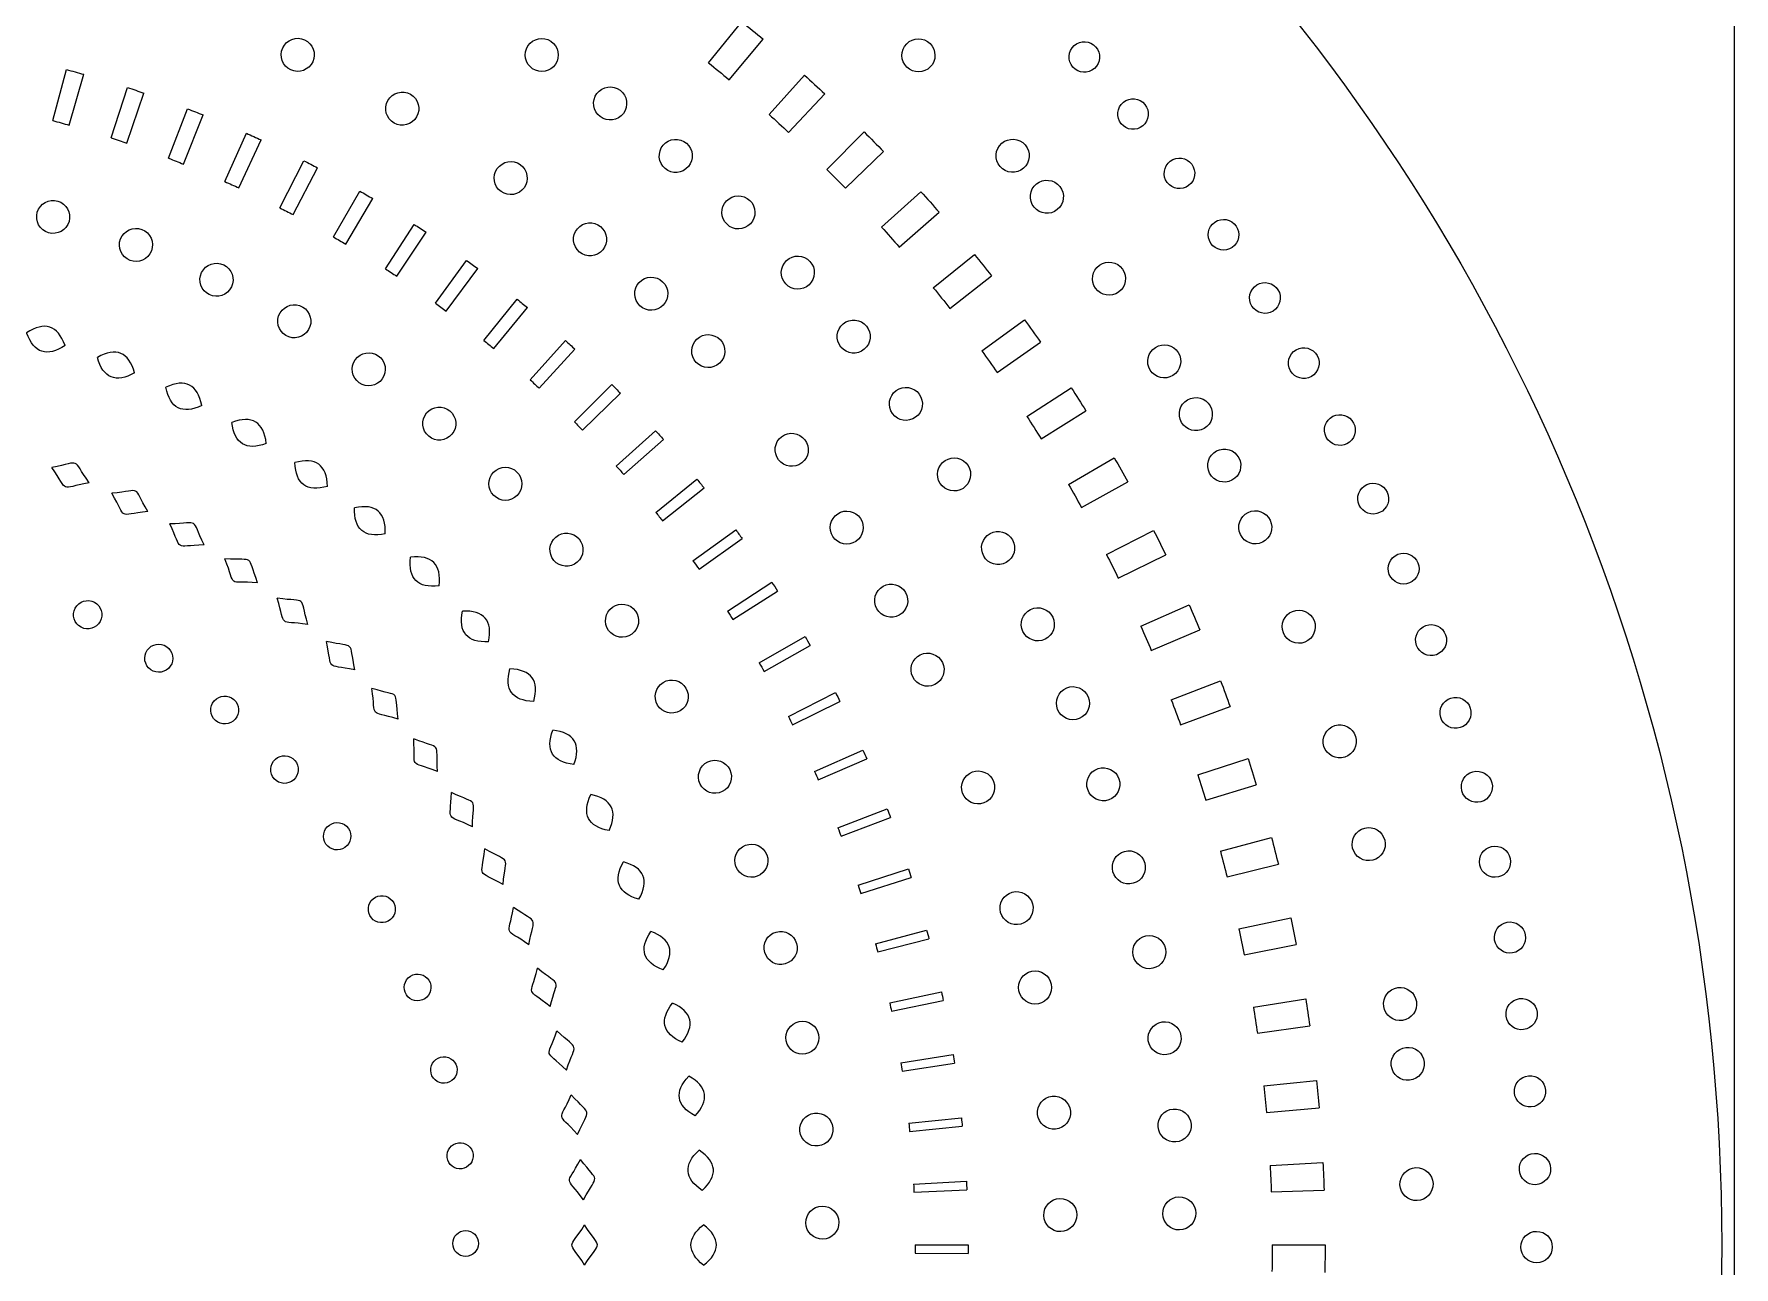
# Model space of a CAD drawing. Header units: millimetres. Extents: x 0 to 600, y 0 to 600.
# Drawn here: x 342.6 to 599.7, y 296.5 to 483 of the extents above; entities that cross this region are included whole.
import ezdxf

# ---------------------------------------------------------------- set-up
doc = ezdxf.new("R2010")
doc.units = ezdxf.units.MM
doc.layers.get('0').update_dxf_attribs({"linetype": 'CONTINUOUS'})

msp = doc.modelspace()

# ---------------------------------------------------------------- linework, layer by layer
at = {"color": 254}
msp.add_line((599.719, 599.719), (599.719, 0), dxfattribs=at)
at = {"color": 5}
for p, q in [((444.606, 478.603), (449.64, 484.823)), ((417.287, 481.171), (417.287, 481.171)), ((447.703, 476.052), (452.843, 482.18)), ((474.574, 481.482), (474.574, 481.482)), ((499.904, 481.21), (499.904, 481.21)), ((380.189, 480.854), (380.189, 480.854)), ((345.412, 469.865), (347.482, 477.591)), ((347.913, 469.173), (350.1, 476.871)), ((453.76, 470.785), (459.116, 476.73)), ((354.249, 467.247), (356.722, 474.857)), ((356.623, 466.457), (359.202, 474.031)), ((427.718, 473.971), (427.718, 473.971)), ((456.72, 468.073), (462.178, 473.922)), ((362.934, 464.171), (365.802, 471.639)), ((365.178, 463.292), (368.148, 470.722)), ((396.106, 472.913), (396.106, 472.913)), ((507.354, 472.638), (507.354, 472.638)), ((462.495, 462.495), (468.154, 468.154)), ((371.447, 460.647), (374.699, 467.953)), ((373.563, 459.687), (376.911, 466.951)), ((437.741, 466.146), (437.741, 466.146)), ((488.964, 466.443), (488.964, 466.443)), ((379.762, 456.678), (383.395, 463.808)), ((465.31, 459.634), (471.064, 465.19)), ((514.452, 463.737), (514.452, 463.737)), ((381.748, 455.651), (385.47, 462.732)), ((412.637, 462.622), (412.637, 462.622)), ((387.862, 452.282), (391.862, 459.211)), ((389.717, 451.196), (393.802, 458.075)), ((470.785, 453.76), (476.73, 459.116)), ((494.213, 460.29), (494.213, 460.29)), ((343.065, 456.015), (343.065, 456.015)), ((447.315, 457.719), (447.315, 457.719)), ((473.445, 450.755), (479.481, 456.004)), ((395.718, 447.467), (400.075, 454.177)), ((397.446, 446.331), (401.881, 452.988)), ((424.759, 453.521), (424.759, 453.521)), ((521.187, 454.522), (521.187, 454.522)), ((355.653, 451.972), (355.653, 451.972)), ((403.31, 442.249), (408.012, 448.719)), ((404.915, 441.071), (409.688, 447.488)), ((456.406, 448.712), (456.406, 448.712)), ((478.603, 444.606), (484.823, 449.64)), ((503.735, 448.003), (503.735, 448.003)), ((367.923, 446.892), (367.923, 446.892)), ((434.118, 445.414), (434.118, 445.414)), ((481.104, 441.463), (487.408, 446.387)), ((527.537, 445.012), (527.537, 445.012)), ((410.623, 436.64), (415.657, 442.856)), ((379.79, 440.792), (379.79, 440.792)), ((412.101, 435.427), (417.202, 441.59)), ((485.934, 435.053), (492.407, 439.755)), ((464.972, 439.148), (464.972, 439.148)), ((417.629, 430.653), (422.981, 436.601)), ((418.987, 429.419), (424.402, 435.307)), ((442.853, 436.841), (442.853, 436.841)), ((488.266, 431.782), (494.82, 436.372)), ((512.205, 435.582), (512.205, 435.582)), ((533.495, 435.215), (533.495, 435.215)), ((391.16, 433.705), (391.16, 433.705)), ((424.311, 424.311), (429.969, 429.969)), ((492.756, 425.129), (499.466, 429.486)), ((425.556, 423.055), (431.271, 428.653)), ((472.98, 429.059), (472.98, 429.059)), ((517.066, 427.658), (517.066, 427.658)), ((401.959, 425.665), (401.959, 425.665)), ((494.912, 421.742), (501.696, 425.983)), ((539.041, 425.154), (539.041, 425.154)), ((430.653, 417.629), (436.601, 422.981)), ((455.658, 422.077), (455.658, 422.077)), ((431.786, 416.359), (437.783, 421.654)), ((521.437, 419.922), (521.437, 419.922)), ((412.094, 416.712), (412.094, 416.712)), ((480.399, 418.472), (480.399, 418.472)), ((499.047, 414.86), (505.975, 418.86)), ((436.64, 410.623), (442.856, 415.657)), ((437.663, 409.342), (443.929, 414.32)), ((501.022, 411.367), (508.021, 415.244)), ((544.167, 414.838), (544.167, 414.838)), ((464.136, 410.425), (464.136, 410.425)), ((526.228, 410.623), (526.228, 410.623)), ((421.488, 406.897), (421.488, 406.897)), ((442.249, 403.31), (448.719, 408.012)), ((443.17, 402.029), (449.686, 406.672)), ((487.19, 407.427), (487.19, 407.427)), ((504.793, 404.28), (511.919, 407.91)), ((506.585, 400.685), (513.775, 404.195)), ((548.859, 404.29), (548.859, 404.29)), ((447.467, 395.718), (454.177, 400.075)), ((448.292, 394.434), (455.041, 398.734)), ((471.004, 399.461), (471.004, 399.461)), ((348.802, 396.159), (348.802, 396.159)), ((430.068, 396.282), (430.068, 396.282)), ((509.976, 393.411), (517.285, 396.663)), ((493.324, 395.954), (493.324, 395.954)), ((532.955, 395.661), (532.955, 395.661)), ((553.106, 393.524), (553.106, 393.524)), ((452.282, 387.862), (459.211, 391.862)), ((511.577, 389.728), (518.94, 392.853)), ((359.699, 389.795), (359.699, 389.795)), ((453.013, 386.581), (459.976, 390.521)), ((476.631, 389.096), (476.631, 389.096)), ((437.755, 384.926), (437.755, 384.926)), ((456.678, 379.762), (463.808, 383.395)), ((498.775, 384.094), (498.775, 384.094)), ((514.586, 382.284), (522.055, 385.152)), ((369.842, 382.147), (369.842, 382.147)), ((457.323, 378.488), (464.478, 382.062)), ((515.99, 378.527), (523.508, 381.261)), ((556.895, 382.559), (556.895, 382.559)), ((539.327, 378.393), (539.327, 378.393)), ((379.074, 373.302), (379.074, 373.302)), ((444.482, 372.904), (444.482, 372.904)), ((460.647, 371.447), (467.953, 374.699)), ((461.204, 370.177), (468.538, 373.373)), ((518.605, 370.935), (526.214, 373.408)), ((484.509, 371.39), (484.509, 371.39)), ((503.516, 371.884), (503.516, 371.884)), ((560.218, 371.415), (560.218, 371.415)), ((519.811, 367.108), (527.463, 369.447)), ((464.171, 362.934), (471.639, 365.802)), ((387.244, 363.361), (387.244, 363.361)), ((464.651, 361.671), (472.14, 364.479)), ((543.863, 362.895), (543.863, 362.895)), ((450.187, 360.292), (450.187, 360.292)), ((522.023, 359.389), (529.752, 361.46)), ((563.062, 360.112), (563.062, 360.112)), ((507.517, 359.368), (507.517, 359.368)), ((467.247, 354.249), (474.857, 356.722)), ((467.649, 352.993), (475.276, 355.406)), ((523.028, 355.505), (530.793, 357.438)), ((394.219, 352.443), (394.219, 352.443)), ((490.555, 353.208), (490.555, 353.208)), ((454.815, 347.179), (454.815, 347.179)), ((469.865, 345.412), (477.591, 347.482)), ((524.835, 347.681), (532.659, 349.345)), ((565.422, 348.671), (565.422, 348.671)), ((470.193, 344.162), (477.936, 346.177)), ((510.762, 346.59), (510.762, 346.59)), ((525.635, 343.746), (533.488, 345.274)), ((399.867, 340.688), (399.867, 340.688)), ((493.504, 341.242), (493.504, 341.242)), ((472.017, 336.455), (479.841, 338.117)), ((527.029, 335.84), (534.931, 337.093)), ((548.852, 338.773), (548.852, 338.773)), ((567.291, 337.111), (567.291, 337.111)), ((472.274, 335.213), (480.113, 336.819)), ((458.318, 333.651), (458.318, 333.651)), ((513.225, 333.59), (513.225, 333.59)), ((527.622, 331.871), (535.545, 332.984)), ((550.097, 329.738), (550.097, 329.738)), ((404.082, 328.253), (404.082, 328.253)), ((473.696, 327.392), (481.595, 328.644)), ((473.886, 326.157), (481.796, 327.353)), ((528.602, 323.902), (536.557, 324.739)), ((568.657, 325.451), (568.657, 325.451)), ((496.595, 322.351), (496.595, 322.351)), ((460.647, 319.807), (460.647, 319.807)), ((474.895, 318.258), (482.854, 319.095)), ((514.893, 320.421), (514.893, 320.421)), ((528.987, 319.906), (536.956, 320.605)), ((475.022, 317.027), (482.985, 317.807)), ((406.77, 315.309), (406.77, 315.309)), ((529.548, 311.898), (537.535, 312.317)), ((551.603, 311.563), (551.603, 311.563)), ((569.517, 313.715), (569.517, 313.715)), ((475.619, 309.072), (483.609, 309.492)), ((475.679, 307.841), (483.672, 308.204)), ((497.752, 306.885), (497.752, 306.885)), ((515.754, 307.132), (515.754, 307.132)), ((529.721, 307.887), (537.714, 308.165)), ((461.772, 305.745), (461.772, 305.745)), ((407.857, 302.041), (407.857, 302.041)), ((569.863, 301.926), (569.863, 301.926)), ((475.858, 298.633), (483.856, 298.577)), ((475.862, 299.861), (483.859, 299.861)), ((529.862, 299.861), (537.863, 299.861)), ((597.863, 299.863), (597.863, 299.863))]:
    msp.add_line(p, q, dxfattribs=at)
for points in [[(299.863, 597.863), (464.443, 597.863), (597.863, 464.443), (597.863, 299.863)], [(449.64, 484.823), (450.716, 483.951), (451.785, 483.069), (452.843, 482.18)], [(380.189, 480.854), (380.764, 482.106), (382.249, 482.656), (383.501, 482.081)], [(383.501, 482.081), (384.757, 481.506), (385.307, 480.021), (384.732, 478.765)], [(417.989, 477.707), (416.835, 478.469), (416.525, 480.021), (417.287, 481.171)], [(417.287, 481.171), (418.052, 482.321), (419.604, 482.635), (420.755, 481.87)], [(420.755, 481.87), (421.905, 481.108), (422.215, 479.556), (421.453, 478.405)], [(474.606, 477.947), (473.622, 478.913), (473.604, 480.497), (474.574, 481.482)], [(474.574, 481.482), (475.541, 482.466), (477.121, 482.484), (478.109, 481.517)], [(478.109, 481.517), (479.093, 480.547), (479.107, 478.966), (478.141, 477.979)], [(499.717, 477.957), (498.87, 478.91), (498.955, 480.363), (499.904, 481.21)], [(499.904, 481.21), (500.856, 482.057), (502.31, 481.972), (503.156, 481.023)], [(503.156, 481.023), (504.003, 480.074), (503.918, 478.617), (502.969, 477.77)], [(381.416, 477.538), (380.164, 478.113), (379.614, 479.598), (380.189, 480.854)], [(384.732, 478.765), (384.157, 477.513), (382.672, 476.963), (381.416, 477.538)], [(421.453, 478.405), (420.688, 477.255), (419.139, 476.941), (417.989, 477.707)], [(444.606, 478.603), (445.643, 477.763), (446.677, 476.913), (447.703, 476.052)], [(347.482, 477.591), (348.357, 477.358), (349.229, 477.118), (350.1, 476.871)], [(459.116, 476.73), (460.142, 475.802), (461.165, 474.867), (462.178, 473.922)], [(478.141, 477.979), (477.174, 476.994), (475.59, 476.98), (474.606, 477.947)], [(502.969, 477.77), (502.02, 476.924), (500.563, 477.008), (499.717, 477.957)], [(356.722, 474.857), (357.551, 474.585), (358.376, 474.31), (359.202, 474.031)], [(396.106, 472.913), (396.794, 474.112), (398.321, 474.525), (399.517, 473.841)], [(399.517, 473.841), (400.717, 473.153), (401.133, 471.625), (400.445, 470.429)], [(428.212, 470.472), (427.112, 471.301), (426.889, 472.87), (427.718, 473.971)], [(427.718, 473.971), (428.547, 475.075), (430.117, 475.298), (431.218, 474.468)], [(431.218, 474.468), (432.322, 473.636), (432.544, 472.07), (431.715, 470.965)], [(507.354, 472.638), (508.342, 473.445), (509.796, 473.301), (510.604, 472.313)], [(365.802, 471.639), (366.586, 471.339), (367.369, 471.032), (368.148, 470.722)], [(397.034, 469.501), (395.834, 470.186), (395.422, 471.713), (396.106, 472.913)], [(431.715, 470.965), (430.883, 469.865), (429.316, 469.642), (428.212, 470.472)], [(453.76, 470.785), (454.755, 469.889), (455.743, 468.986), (456.72, 468.073)], [(507.03, 469.388), (506.222, 470.376), (506.37, 471.83), (507.354, 472.638)], [(510.604, 472.313), (511.408, 471.325), (511.263, 469.872), (510.279, 469.064)], [(345.412, 469.865), (346.247, 469.639), (347.084, 469.41), (347.913, 469.173)], [(400.445, 470.429), (399.761, 469.23), (398.233, 468.813), (397.034, 469.501)], [(468.154, 468.154), (469.131, 467.173), (470.101, 466.185), (471.064, 465.19)], [(510.279, 469.064), (509.291, 468.26), (507.838, 468.404), (507.03, 469.388)], [(354.249, 467.247), (355.043, 466.99), (355.833, 466.725), (356.623, 466.457)], [(374.699, 467.953), (375.44, 467.625), (376.178, 467.289), (376.911, 466.951)], [(438.03, 462.626), (436.975, 463.518), (436.848, 465.095), (437.741, 466.146)], [(437.741, 466.146), (438.633, 467.201), (440.214, 467.328), (441.265, 466.436)], [(441.265, 466.436), (442.316, 465.543), (442.447, 463.966), (441.554, 462.911)], [(488.707, 462.919), (487.803, 463.963), (487.92, 465.543), (488.964, 466.443)], [(488.964, 466.443), (490.008, 467.346), (491.589, 467.229), (492.492, 466.185)], [(492.492, 466.185), (493.395, 465.141), (493.279, 463.564), (492.231, 462.661)], [(362.934, 464.171), (363.686, 463.882), (364.434, 463.589), (365.178, 463.292)], [(383.395, 463.808), (384.09, 463.451), (384.782, 463.095), (385.47, 462.732)], [(412.637, 462.622), (413.438, 463.748), (415.001, 464.012), (416.126, 463.211)], [(416.126, 463.211), (417.248, 462.411), (417.513, 460.848), (416.712, 459.722)], [(441.554, 462.911), (440.658, 461.86), (439.081, 461.73), (438.03, 462.626)], [(492.231, 462.661), (491.187, 461.758), (489.61, 461.874), (488.707, 462.919)], [(513.99, 460.502), (513.225, 461.522), (513.433, 462.971), (514.452, 463.737)], [(514.452, 463.737), (515.475, 464.502), (516.925, 464.298), (517.691, 463.275)], [(517.691, 463.275), (518.456, 462.255), (518.248, 460.805), (517.229, 460.04)], [(371.447, 460.647), (372.152, 460.329), (372.858, 460.012), (373.563, 459.687)], [(413.226, 459.137), (412.101, 459.938), (411.836, 461.497), (412.637, 462.622)], [(462.495, 462.495), (463.441, 461.55), (464.379, 460.594), (465.31, 459.634)], [(494.213, 460.29), (495.286, 461.158), (496.859, 460.992), (497.727, 459.92)], [(517.229, 460.04), (516.206, 459.271), (514.759, 459.479), (513.99, 460.502)], [(343.065, 456.015), (343.457, 457.338), (344.845, 458.096), (346.17, 457.708)], [(391.862, 459.211), (392.511, 458.837), (393.157, 458.456), (393.802, 458.075)], [(416.712, 459.722), (415.911, 458.601), (414.352, 458.336), (413.226, 459.137)], [(447.315, 457.719), (448.271, 458.717), (449.852, 458.752), (450.85, 457.8)], [(450.85, 457.8), (451.848, 456.844), (451.884, 455.263), (450.931, 454.265)], [(476.73, 459.116), (477.658, 458.085), (478.575, 457.048), (479.481, 456.004)], [(493.839, 456.777), (492.972, 457.849), (493.137, 459.423), (494.213, 460.29)], [(497.727, 459.92), (498.595, 458.847), (498.429, 457.274), (497.357, 456.403)], [(344.763, 452.91), (343.436, 453.298), (342.678, 454.688), (343.065, 456.015)], [(346.17, 457.708), (347.493, 457.32), (348.255, 455.93), (347.864, 454.607)], [(379.762, 456.678), (380.429, 456.339), (381.088, 455.997), (381.748, 455.651)], [(447.396, 454.184), (446.398, 455.14), (446.363, 456.72), (447.315, 457.719)], [(497.357, 456.403), (496.284, 455.535), (494.711, 455.701), (493.839, 456.777)], [(521.187, 454.522), (522.242, 455.249), (523.681, 454.981), (524.408, 453.926)], [(347.864, 454.607), (347.475, 453.281), (346.086, 452.522), (344.763, 452.91)], [(355.653, 451.972), (356.15, 453.259), (357.597, 453.902), (358.884, 453.408)], [(358.884, 453.408), (360.172, 452.914), (360.818, 451.467), (360.32, 450.176)], [(400.075, 454.177), (400.678, 453.785), (401.281, 453.386), (401.881, 452.988)], [(425.076, 450), (424.018, 450.882), (423.873, 452.459), (424.759, 453.521)], [(424.759, 453.521), (425.644, 454.579), (427.221, 454.723), (428.279, 453.838)], [(428.279, 453.838), (429.341, 452.953), (429.482, 451.376), (428.6, 450.317)], [(450.931, 454.265), (449.975, 453.267), (448.395, 453.231), (447.396, 454.184)], [(470.785, 453.76), (471.682, 452.766), (472.567, 451.764), (473.445, 450.755)], [(520.587, 451.305), (519.864, 452.36), (520.132, 453.799), (521.187, 454.522)], [(524.408, 453.926), (525.131, 452.871), (524.863, 451.429), (523.808, 450.705)], [(357.092, 448.74), (355.801, 449.234), (355.159, 450.681), (355.653, 451.972)], [(360.32, 450.176), (359.826, 448.889), (358.38, 448.246), (357.092, 448.74)], [(387.862, 452.282), (388.482, 451.922), (389.1, 451.563), (389.717, 451.196)], [(428.6, 450.317), (427.715, 449.255), (426.138, 449.114), (425.076, 450)], [(523.808, 450.705), (522.753, 449.982), (521.31, 450.25), (520.587, 451.305)], [(367.923, 446.892), (368.522, 448.134), (370.018, 448.656), (371.26, 448.06)], [(371.26, 448.06), (372.505, 447.46), (373.027, 445.964), (372.427, 444.722)], [(395.718, 447.467), (396.296, 447.093), (396.871, 446.712), (397.446, 446.331)], [(408.012, 448.719), (408.573, 448.314), (409.134, 447.901), (409.688, 447.488)], [(456.276, 445.177), (455.337, 446.19), (455.394, 447.77), (456.406, 448.712)], [(456.406, 448.712), (457.419, 449.651), (458.999, 449.591), (459.938, 448.582)], [(459.938, 448.582), (460.879, 447.569), (460.82, 445.989), (459.807, 445.047)], [(484.823, 449.64), (485.694, 448.564), (486.555, 447.481), (487.408, 446.387)], [(503.146, 444.518), (502.345, 445.643), (502.61, 447.202), (503.735, 448.003)], [(503.735, 448.003), (504.86, 448.804), (506.42, 448.539), (507.22, 447.414)], [(369.09, 443.555), (367.848, 444.154), (367.323, 445.647), (367.923, 446.892)], [(434.217, 441.879), (433.215, 442.828), (433.169, 444.408), (434.118, 445.414)], [(434.118, 445.414), (435.067, 446.416), (436.651, 446.458), (437.653, 445.509)], [(437.653, 445.509), (438.654, 444.56), (438.7, 442.98), (437.751, 441.978)], [(459.807, 445.047), (458.798, 444.108), (457.214, 444.165), (456.276, 445.177)], [(507.22, 447.414), (508.021, 446.292), (507.757, 444.729), (506.635, 443.929)], [(526.8, 441.815), (526.122, 442.902), (526.45, 444.334), (527.537, 445.012)], [(527.537, 445.012), (528.623, 445.692), (530.056, 445.361), (530.737, 444.274)], [(372.427, 444.722), (371.828, 443.477), (370.336, 442.955), (369.09, 443.555)], [(379.79, 440.792), (380.488, 441.985), (382.02, 442.38), (383.212, 441.681)], [(415.657, 442.856), (416.175, 442.436), (416.691, 442.013), (417.202, 441.59)], [(478.603, 444.606), (479.446, 443.565), (480.279, 442.517), (481.104, 441.463)], [(506.635, 443.929), (505.509, 443.128), (503.947, 443.392), (503.146, 444.518)], [(530.737, 444.274), (531.414, 443.188), (531.086, 441.755), (529.999, 441.078)], [(380.675, 437.37), (379.487, 438.072), (379.088, 439.603), (379.79, 440.792)], [(383.212, 441.681), (384.401, 440.983), (384.799, 439.452), (384.097, 438.259)], [(403.31, 442.249), (403.846, 441.858), (404.382, 441.466), (404.915, 441.071)], [(437.751, 441.978), (436.802, 440.972), (435.218, 440.93), (434.217, 441.879)], [(464.972, 439.148), (466.037, 440.023), (467.614, 439.872), (468.492, 438.806)], [(492.407, 439.755), (493.222, 438.633), (494.026, 437.508), (494.82, 436.372)], [(529.999, 441.078), (528.913, 440.397), (527.48, 440.729), (526.8, 441.815)], [(347.26, 435.871), (346.149, 438.926), (344.153, 439.575), (341.457, 437.755)], [(347.26, 435.871), (344.565, 434.051), (342.568, 434.7), (341.457, 437.755)], [(384.097, 438.259), (383.399, 437.07), (381.868, 436.672), (380.675, 437.37)], [(442.853, 436.841), (443.861, 437.783), (445.442, 437.73), (446.387, 436.721)], [(464.633, 435.628), (463.755, 436.693), (463.906, 438.27), (464.972, 439.148)], [(468.492, 438.806), (469.371, 437.741), (469.219, 436.167), (468.154, 435.289)], [(357.784, 431.733), (356.919, 434.866), (354.979, 435.67), (352.149, 434.068)], [(391.16, 433.705), (391.957, 434.834), (393.517, 435.106), (394.645, 434.308)], [(410.623, 436.64), (411.117, 436.238), (411.611, 435.832), (412.101, 435.427)], [(422.981, 436.601), (423.457, 436.171), (423.93, 435.741), (424.402, 435.307)], [(442.733, 433.31), (441.791, 434.319), (441.844, 435.899), (442.853, 436.841)], [(446.387, 436.721), (447.329, 435.712), (447.273, 434.132), (446.264, 433.19)], [(468.154, 435.289), (467.085, 434.411), (465.511, 434.562), (464.633, 435.628)], [(485.934, 435.053), (486.72, 433.97), (487.5, 432.88), (488.266, 431.782)], [(511.411, 432.135), (510.681, 433.306), (511.037, 434.848), (512.205, 435.582)], [(512.205, 435.582), (513.376, 436.312), (514.918, 435.956), (515.652, 434.784)], [(515.652, 434.784), (516.382, 433.617), (516.029, 432.072), (514.858, 431.341)], [(532.62, 432.047), (531.985, 433.165), (532.377, 434.583), (533.495, 435.215)], [(533.495, 435.215), (534.61, 435.85), (536.028, 435.458), (536.663, 434.344)], [(357.784, 431.733), (354.958, 430.131), (353.018, 430.936), (352.149, 434.068)], [(391.763, 430.223), (390.634, 431.017), (390.366, 432.576), (391.16, 433.705)], [(394.645, 434.308), (395.774, 433.514), (396.042, 431.955), (395.249, 430.826)], [(446.264, 433.19), (445.255, 432.245), (443.675, 432.301), (442.733, 433.31)], [(514.858, 431.341), (513.687, 430.608), (512.145, 430.964), (511.411, 432.135)], [(535.788, 431.172), (534.674, 430.541), (533.255, 430.932), (532.62, 432.047)], [(536.663, 434.344), (537.298, 433.225), (536.907, 431.807), (535.788, 431.172)], [(367.954, 426.78), (367.333, 429.973), (365.464, 430.925), (362.518, 429.549)], [(367.954, 426.78), (365.009, 425.408), (363.135, 426.36), (362.518, 429.549)], [(395.249, 430.826), (394.451, 429.697), (392.892, 429.426), (391.763, 430.223)], [(417.629, 430.653), (418.084, 430.244), (418.536, 429.832), (418.987, 429.419)], [(429.969, 429.969), (430.403, 429.532), (430.837, 429.094), (431.271, 428.653)], [(472.98, 429.059), (474.098, 429.87), (475.661, 429.623), (476.476, 428.509)], [(499.466, 429.486), (500.218, 428.325), (500.962, 427.157), (501.696, 425.983)], [(472.433, 425.563), (471.618, 426.681), (471.865, 428.244), (472.98, 429.059)], [(476.476, 428.509), (477.287, 427.394), (477.04, 425.827), (475.925, 425.016)], [(516.146, 424.243), (515.458, 425.443), (515.87, 426.97), (517.066, 427.658)], [(517.066, 427.658), (518.262, 428.346), (519.793, 427.934), (520.481, 426.738)], [(377.702, 421.047), (377.335, 424.279), (375.546, 425.376), (372.502, 424.236)], [(402.269, 422.144), (401.211, 423.03), (401.073, 424.607), (401.959, 425.665)], [(401.959, 425.665), (402.844, 426.724), (404.421, 426.861), (405.479, 425.976)], [(405.479, 425.976), (406.538, 425.09), (406.679, 423.513), (405.79, 422.455)], [(424.311, 424.311), (424.73, 423.894), (425.143, 423.474), (425.556, 423.055)], [(475.925, 425.016), (474.811, 424.201), (473.244, 424.448), (472.433, 425.563)], [(492.756, 425.129), (493.483, 424.007), (494.203, 422.878), (494.912, 421.742)], [(520.481, 426.738), (521.169, 425.542), (520.756, 424.011), (519.561, 423.323)], [(538.032, 422.017), (537.446, 423.164), (537.898, 424.565), (539.041, 425.154)], [(539.041, 425.154), (540.187, 425.739), (541.591, 425.288), (542.177, 424.145)], [(377.702, 421.047), (374.657, 419.908), (372.868, 421.005), (372.502, 424.236)], [(405.79, 422.455), (404.904, 421.397), (403.327, 421.255), (402.269, 422.144)], [(436.601, 422.981), (436.996, 422.54), (437.392, 422.099), (437.783, 421.654)], [(455.193, 418.574), (454.353, 419.671), (454.565, 421.238), (455.658, 422.077)], [(455.658, 422.077), (456.755, 422.917), (458.325, 422.705), (459.165, 421.608)], [(519.561, 423.323), (518.361, 422.635), (516.834, 423.048), (516.146, 424.243)], [(541.168, 421.009), (540.022, 420.423), (538.618, 420.874), (538.032, 422.017)], [(542.177, 424.145), (542.763, 422.998), (542.311, 421.594), (541.168, 421.009)], [(459.165, 421.608), (460.005, 420.511), (459.793, 418.945), (458.696, 418.105)], [(480.399, 418.472), (481.559, 419.216), (483.108, 418.878), (483.852, 417.717)], [(520.397, 416.542), (519.751, 417.763), (520.217, 419.276), (521.437, 419.922)], [(521.437, 419.922), (522.658, 420.568), (524.171, 420.102), (524.817, 418.881)], [(350.898, 415.103), (348.181, 419.001), (349.938, 418.275), (345.26, 417.438)], [(350.898, 415.103), (346.22, 414.267), (347.977, 413.54), (345.26, 417.438)], [(386.969, 414.567), (386.856, 417.816), (385.159, 419.051), (382.034, 418.151)], [(386.969, 414.567), (383.847, 413.671), (382.147, 414.905), (382.034, 418.151)], [(412.111, 413.177), (411.131, 414.147), (411.124, 415.731), (412.094, 416.712)], [(412.094, 416.712), (413.064, 417.692), (414.648, 417.699), (415.629, 416.729)], [(415.629, 416.729), (416.609, 415.756), (416.616, 414.175), (415.646, 413.195)], [(430.653, 417.629), (431.034, 417.206), (431.412, 416.782), (431.786, 416.359)], [(458.696, 418.105), (457.599, 417.266), (456.029, 417.477), (455.193, 418.574)], [(479.64, 415.018), (478.896, 416.183), (479.234, 417.728), (480.399, 418.472)], [(483.852, 417.717), (484.597, 416.553), (484.258, 415.008), (483.094, 414.263)], [(505.975, 418.86), (506.666, 417.661), (507.351, 416.458), (508.021, 415.244)], [(524.817, 418.881), (525.463, 417.661), (524.997, 416.147), (523.776, 415.502)], [(359.78, 410.743), (357.382, 414.842), (359.075, 413.978), (354.348, 413.512)], [(442.856, 415.657), (443.216, 415.212), (443.572, 414.768), (443.929, 414.32)], [(483.094, 414.263), (481.933, 413.519), (480.385, 413.858), (479.64, 415.018)], [(499.047, 414.86), (499.717, 413.702), (500.376, 412.538), (501.022, 411.367)], [(523.776, 415.502), (522.556, 414.856), (521.042, 415.322), (520.397, 416.542)], [(543.024, 411.745), (542.484, 412.916), (542.996, 414.299), (544.167, 414.838)], [(544.167, 414.838), (545.338, 415.378), (546.724, 414.863), (547.264, 413.695)], [(359.78, 410.743), (355.053, 410.277), (356.747, 409.413), (354.348, 413.512)], [(395.7, 407.377), (395.845, 410.626), (394.247, 411.988), (391.061, 411.339)], [(415.646, 413.195), (414.673, 412.214), (413.092, 412.203), (412.111, 413.177)], [(546.118, 410.598), (544.946, 410.062), (543.564, 410.573), (543.024, 411.745)], [(547.264, 413.695), (547.8, 412.524), (547.289, 411.138), (546.118, 410.598)], [(368.296, 405.702), (366.226, 409.974), (367.845, 408.982), (363.097, 408.887)], [(368.296, 405.702), (363.548, 405.606), (365.167, 404.611), (363.097, 408.887)], [(395.7, 407.377), (392.515, 406.728), (390.92, 408.093), (391.061, 411.339)], [(436.64, 410.623), (436.982, 410.196), (437.325, 409.769), (437.663, 409.342)], [(463.412, 406.964), (462.657, 408.118), (462.982, 409.667), (464.136, 410.425)], [(464.136, 410.425), (465.289, 411.18), (466.841, 410.859), (467.596, 409.702)], [(467.596, 409.702), (468.351, 408.548), (468.03, 406.996), (466.873, 406.241)], [(525.046, 407.293), (524.454, 408.538), (524.983, 410.03), (526.228, 410.623)], [(526.228, 410.623), (527.473, 411.219), (528.966, 410.69), (529.562, 409.444)], [(529.562, 409.444), (530.154, 408.199), (529.625, 406.707), (528.38, 406.111)], [(421.21, 403.373), (420.314, 404.424), (420.437, 406.001), (421.488, 406.897)], [(421.488, 406.897), (422.54, 407.793), (424.116, 407.67), (425.013, 406.619)], [(425.013, 406.619), (425.909, 405.567), (425.785, 403.991), (424.734, 403.094)], [(448.719, 408.012), (449.044, 407.568), (449.365, 407.12), (449.686, 406.672)], [(466.873, 406.241), (465.72, 405.486), (464.171, 405.807), (463.412, 406.964)], [(486.227, 404.026), (485.553, 405.229), (485.983, 406.753), (487.19, 407.427)], [(487.19, 407.427), (488.396, 408.1), (489.917, 407.67), (490.59, 406.464)], [(490.59, 406.464), (491.264, 405.261), (490.834, 403.737), (489.627, 403.063)], [(511.919, 407.91), (512.551, 406.679), (513.168, 405.437), (513.775, 404.195)], [(528.38, 406.111), (527.135, 405.518), (525.642, 406.044), (525.046, 407.293)], [(376.389, 400.004), (374.661, 404.428), (376.195, 403.313), (371.454, 403.588)], [(403.842, 399.528), (400.614, 399.129), (399.129, 400.614), (399.528, 403.842)], [(403.842, 399.528), (404.237, 402.752), (402.752, 404.237), (399.528, 403.842)], [(489.627, 403.063), (488.424, 402.389), (486.9, 402.819), (486.227, 404.026)], [(504.793, 404.28), (505.4, 403.087), (505.996, 401.888), (506.585, 400.685)], [(547.582, 401.242), (547.091, 402.435), (547.666, 403.8), (548.859, 404.29)], [(548.859, 404.29), (550.055, 404.777), (551.42, 404.206), (551.907, 403.01)], [(376.389, 400.004), (371.648, 400.283), (373.186, 399.165), (371.454, 403.588)], [(424.734, 403.094), (423.683, 402.198), (422.106, 402.322), (421.21, 403.373)], [(442.249, 403.31), (442.556, 402.886), (442.867, 402.456), (443.17, 402.029)], [(550.63, 399.962), (549.434, 399.475), (548.072, 400.046), (547.582, 401.242)], [(551.907, 403.01), (552.397, 401.817), (551.826, 400.452), (550.63, 399.962)], [(454.177, 400.075), (454.466, 399.63), (454.755, 399.182), (455.041, 398.734)], [(470.059, 396.053), (469.378, 397.256), (469.801, 398.784), (471.004, 399.461)], [(471.004, 399.461), (472.207, 400.142), (473.731, 399.718), (474.412, 398.515)], [(349.684, 393.263), (348.64, 393.82), (348.244, 395.118), (348.802, 396.159)], [(348.802, 396.159), (349.359, 397.203), (350.654, 397.598), (351.699, 397.041)], [(351.699, 397.041), (352.739, 396.483), (353.134, 395.189), (352.581, 394.145)], [(384.009, 393.693), (379.307, 394.342), (380.75, 393.107), (379.374, 397.655)], [(384.009, 393.693), (382.633, 398.237), (384.076, 397.002), (379.374, 397.655)], [(429.493, 392.793), (428.689, 393.915), (428.946, 395.478), (430.068, 396.282)], [(430.068, 396.282), (431.19, 397.087), (432.749, 396.829), (433.553, 395.707)], [(473.463, 395.108), (472.264, 394.43), (470.736, 394.854), (470.059, 396.053)], [(474.412, 398.515), (475.089, 397.312), (474.666, 395.788), (473.463, 395.108)], [(493.324, 395.954), (494.57, 396.554), (496.062, 396.032), (496.662, 394.79)], [(517.285, 396.663), (517.85, 395.4), (518.4, 394.13), (518.94, 392.853)], [(532.955, 395.661), (534.236, 396.173), (535.693, 395.549), (536.205, 394.268)], [(352.581, 394.145), (352.022, 393.1), (350.725, 392.709), (349.684, 393.263)], [(411.339, 391.061), (408.093, 390.92), (406.728, 392.515), (407.377, 395.7)], [(411.339, 391.061), (411.988, 394.247), (410.626, 395.845), (407.377, 395.7)], [(433.553, 395.707), (434.361, 394.582), (434.104, 393.023), (432.978, 392.218)], [(447.467, 395.718), (447.746, 395.291), (448.021, 394.864), (448.292, 394.434)], [(492.16, 392.617), (491.561, 393.859), (492.083, 395.355), (493.324, 395.954)], [(496.662, 394.79), (497.261, 393.545), (496.739, 392.049), (495.498, 391.449)], [(531.562, 392.412), (531.047, 393.693), (531.671, 395.15), (532.955, 395.661)], [(536.205, 394.268), (536.716, 392.984), (536.092, 391.53), (534.811, 391.019)], [(551.695, 390.529), (551.258, 391.746), (551.889, 393.086), (553.106, 393.524)], [(553.106, 393.524), (554.323, 393.961), (555.664, 393.33), (556.101, 392.113)], [(359.699, 389.795), (360.366, 390.758), (361.689, 390.998), (362.652, 390.327)], [(391.114, 386.8), (386.472, 387.816), (387.816, 386.472), (386.8, 391.114)], [(391.114, 386.8), (390.098, 391.439), (391.439, 390.098), (386.8, 391.114)], [(432.978, 392.218), (431.856, 391.414), (430.297, 391.672), (429.493, 392.793)], [(459.211, 391.862), (459.468, 391.414), (459.722, 390.97), (459.976, 390.521)], [(495.498, 391.449), (494.252, 390.85), (492.76, 391.372), (492.16, 392.617)], [(509.976, 393.411), (510.522, 392.187), (511.055, 390.962), (511.577, 389.728)], [(534.811, 391.019), (533.527, 390.504), (532.074, 391.128), (531.562, 392.412)], [(556.101, 392.113), (556.539, 390.895), (555.907, 389.555), (554.694, 389.117)], [(360.232, 386.838), (359.269, 387.509), (359.029, 388.832), (359.699, 389.795)], [(362.652, 390.327), (363.619, 389.661), (363.855, 388.338), (363.188, 387.371)], [(475.484, 385.752), (474.878, 386.99), (475.389, 388.489), (476.631, 389.096)], [(476.631, 389.096), (477.873, 389.703), (479.369, 389.188), (479.975, 387.946)], [(554.694, 389.117), (553.477, 388.68), (552.132, 389.311), (551.695, 390.529)], [(363.188, 387.371), (362.518, 386.408), (361.195, 386.172), (360.232, 386.838)], [(418.151, 382.034), (414.905, 382.147), (413.671, 383.847), (414.567, 386.969)], [(418.151, 382.034), (419.051, 385.159), (417.816, 386.856), (414.567, 386.969)], [(452.282, 387.862), (452.529, 387.435), (452.773, 387.008), (453.013, 386.581)], [(478.829, 384.605), (477.587, 383.999), (476.091, 384.51), (475.484, 385.752)], [(479.975, 387.946), (480.582, 386.708), (480.067, 385.209), (478.829, 384.605)], [(397.655, 379.374), (393.107, 380.75), (394.342, 379.307), (393.693, 384.009)], [(397.655, 379.374), (397.002, 384.076), (398.237, 382.633), (393.693, 384.009)], [(436.887, 381.497), (436.178, 382.683), (436.566, 384.217), (437.755, 384.926)], [(437.755, 384.926), (438.94, 385.632), (440.475, 385.244), (441.18, 384.059)], [(441.18, 384.059), (441.886, 382.87), (441.498, 381.335), (440.313, 380.63)], [(463.808, 383.395), (464.033, 382.951), (464.256, 382.506), (464.478, 382.062)], [(497.41, 380.831), (496.888, 382.111), (497.498, 383.572), (498.775, 384.094)], [(498.775, 384.094), (500.052, 384.616), (501.512, 384.006), (502.038, 382.729)], [(522.055, 385.152), (522.549, 383.861), (523.035, 382.563), (523.508, 381.261)], [(370.025, 379.176), (369.154, 379.945), (369.073, 381.279), (369.842, 382.147)], [(369.842, 382.147), (370.611, 383.018), (371.944, 383.099), (372.812, 382.33)], [(372.812, 382.33), (373.683, 381.561), (373.765, 380.227), (372.995, 379.36)], [(440.313, 380.63), (439.127, 379.924), (437.593, 380.312), (436.887, 381.497)], [(500.673, 379.469), (499.396, 378.943), (497.935, 379.554), (497.41, 380.831)], [(502.038, 382.729), (502.56, 381.452), (501.95, 379.991), (500.673, 379.469)], [(514.586, 382.284), (515.063, 381.035), (515.532, 379.783), (515.99, 378.527)], [(555.353, 379.621), (554.969, 380.859), (555.657, 382.175), (556.895, 382.559)], [(556.895, 382.559), (558.133, 382.947), (559.446, 382.256), (559.834, 381.021)], [(559.834, 381.021), (560.218, 379.783), (559.53, 378.467), (558.292, 378.083)], [(372.995, 379.36), (372.226, 378.488), (370.893, 378.407), (370.025, 379.176)], [(456.678, 379.762), (456.893, 379.338), (457.108, 378.915), (457.323, 378.488)], [(537.697, 375.253), (537.281, 376.569), (538.011, 377.973), (539.327, 378.393)], [(539.327, 378.393), (540.643, 378.809), (542.047, 378.079), (542.463, 376.763)], [(558.292, 378.083), (557.057, 377.694), (555.741, 378.386), (555.353, 379.621)], [(403.588, 371.454), (399.165, 373.186), (400.283, 371.648), (400.004, 376.389)], [(403.588, 371.454), (403.313, 376.195), (404.428, 374.661), (400.004, 376.389)], [(424.236, 372.502), (421.005, 372.868), (419.908, 374.657), (421.047, 377.702)], [(424.236, 372.502), (425.376, 375.543), (424.279, 377.335), (421.047, 377.702)], [(542.463, 376.763), (542.883, 375.447), (542.152, 374.043), (540.837, 373.627)], [(378.905, 370.357), (378.139, 371.217), (378.213, 372.537), (379.074, 373.302)], [(379.074, 373.302), (379.935, 374.068), (381.254, 373.994), (382.02, 373.133)], [(382.02, 373.133), (382.785, 372.276), (382.711, 370.956), (381.85, 370.187)], [(443.325, 369.563), (442.722, 370.805), (443.241, 372.3), (444.482, 372.904)], [(444.482, 372.904), (445.724, 373.507), (447.22, 372.988), (447.823, 371.747)], [(467.953, 374.699), (468.15, 374.258), (468.344, 373.817), (468.538, 373.373)], [(526.214, 373.408), (526.641, 372.089), (527.057, 370.769), (527.463, 369.447)], [(540.837, 373.627), (539.521, 373.207), (538.117, 373.937), (537.697, 375.253)], [(381.85, 370.187), (380.989, 369.422), (379.674, 369.496), (378.905, 370.357)], [(447.823, 371.747), (448.426, 370.505), (447.908, 369.009), (446.666, 368.406)], [(460.647, 371.447), (460.834, 371.023), (461.021, 370.6), (461.204, 370.177)], [(483.037, 368.173), (482.554, 369.468), (483.214, 370.907), (484.509, 371.39)], [(484.509, 371.39), (485.8, 371.87), (487.239, 371.214), (487.722, 369.919)], [(501.953, 368.713), (501.509, 370.018), (502.207, 371.44), (503.516, 371.884)], [(503.516, 371.884), (504.821, 372.329), (506.243, 371.63), (506.688, 370.325)], [(506.688, 370.325), (507.132, 369.016), (506.434, 367.598), (505.128, 367.15)], [(518.605, 370.935), (519.017, 369.662), (519.419, 368.385), (519.811, 367.108)], [(558.55, 368.543), (558.218, 369.796), (558.962, 371.083), (560.218, 371.415)], [(560.218, 371.415), (561.471, 371.75), (562.758, 371.002), (563.09, 369.75)], [(408.887, 363.097), (404.611, 365.167), (405.606, 363.548), (405.702, 368.296)], [(408.887, 363.097), (408.982, 367.845), (409.974, 366.226), (405.702, 368.296)], [(429.549, 362.518), (426.36, 363.135), (425.408, 365.009), (426.78, 367.954)], [(429.549, 362.518), (430.925, 365.464), (429.973, 367.333), (426.78, 367.954)], [(446.666, 368.406), (445.424, 367.803), (443.929, 368.321), (443.325, 369.563)], [(486.255, 366.705), (484.96, 366.222), (483.521, 366.878), (483.037, 368.173)], [(487.722, 369.919), (488.206, 368.628), (487.546, 367.185), (486.255, 366.705)], [(505.128, 367.15), (503.82, 366.705), (502.401, 367.404), (501.953, 368.713)], [(561.425, 366.875), (560.169, 366.543), (558.881, 367.288), (558.55, 368.543)], [(563.09, 369.75), (563.425, 368.494), (562.677, 367.206), (561.425, 366.875)], [(471.639, 365.802), (471.809, 365.361), (471.974, 364.92), (472.14, 364.479)], [(386.733, 360.482), (386.08, 361.421), (386.309, 362.708), (387.244, 363.361)], [(387.244, 363.361), (388.183, 364.014), (389.47, 363.784), (390.123, 362.85)], [(390.123, 362.85), (390.775, 361.911), (390.546, 360.624), (389.611, 359.971)], [(464.171, 362.934), (464.333, 362.514), (464.492, 362.091), (464.651, 361.671)], [(542.036, 359.869), (541.704, 361.209), (542.523, 362.564), (543.863, 362.895)], [(543.863, 362.895), (545.204, 363.227), (546.559, 362.412), (546.89, 361.072)], [(389.611, 359.971), (388.676, 359.318), (387.385, 359.548), (386.733, 360.482)], [(448.751, 357.064), (448.257, 358.352), (448.899, 359.798), (450.187, 360.292)], [(450.187, 360.292), (451.478, 360.789), (452.924, 360.144), (453.418, 358.856)], [(529.752, 361.46), (530.109, 360.123), (530.458, 358.782), (530.793, 357.438)], [(546.89, 361.072), (547.222, 359.731), (546.407, 358.376), (545.066, 358.045)], [(561.269, 357.311), (560.991, 358.581), (561.792, 359.833), (563.062, 360.112)], [(563.062, 360.112), (564.332, 360.394), (565.587, 359.59), (565.866, 358.32)], [(413.512, 354.348), (409.413, 356.747), (410.277, 355.053), (410.743, 359.78)], [(413.512, 354.348), (413.978, 359.075), (414.842, 357.382), (410.743, 359.78)], [(434.068, 352.149), (430.936, 353.018), (430.131, 354.958), (431.733, 357.784)], [(434.068, 352.149), (435.67, 354.979), (434.866, 356.919), (431.733, 357.784)], [(453.418, 358.856), (453.912, 357.569), (453.27, 356.122), (451.982, 355.625)], [(505.767, 356.295), (505.404, 357.628), (506.187, 359.004), (507.517, 359.368)], [(507.517, 359.368), (508.85, 359.735), (510.226, 358.948), (510.589, 357.618)], [(510.589, 357.618), (510.953, 356.288), (510.17, 354.912), (508.84, 354.545)], [(522.023, 359.389), (522.369, 358.098), (522.704, 356.803), (523.028, 355.505)], [(545.066, 358.045), (543.726, 357.71), (542.371, 358.528), (542.036, 359.869)], [(565.866, 358.32), (566.145, 357.05), (565.344, 355.794), (564.074, 355.515)], [(451.982, 355.625), (450.691, 355.131), (449.245, 355.773), (448.751, 357.064)], [(474.857, 356.722), (474.998, 356.284), (475.139, 355.847), (475.276, 355.406)], [(508.84, 354.545), (507.506, 354.182), (506.134, 354.965), (505.767, 356.295)], [(564.074, 355.515), (562.804, 355.237), (561.548, 356.041), (561.269, 357.311)], [(393.375, 349.677), (392.843, 350.672), (393.224, 351.91), (394.219, 352.443)], [(394.219, 352.443), (395.217, 352.972), (396.455, 352.594), (396.984, 351.599)], [(467.247, 354.249), (467.381, 353.829), (467.519, 353.413), (467.649, 352.993)], [(488.784, 350.15), (488.428, 351.482), (489.222, 352.852), (490.555, 353.208)], [(490.555, 353.208), (491.889, 353.561), (493.261, 352.767), (493.614, 351.434)], [(396.984, 351.599), (397.517, 350.6), (397.14, 349.363), (396.141, 348.83)], [(417.438, 345.26), (413.54, 347.977), (414.267, 346.22), (415.103, 350.898)], [(417.438, 345.26), (418.275, 349.938), (419.001, 348.181), (415.103, 350.898)], [(491.843, 348.375), (490.509, 348.02), (489.137, 348.813), (488.784, 350.15)], [(493.614, 351.434), (493.97, 350.1), (493.176, 348.732), (491.843, 348.375)], [(396.141, 348.83), (395.146, 348.301), (393.908, 348.678), (393.375, 349.677)], [(437.755, 341.457), (434.7, 342.568), (434.051, 344.565), (435.871, 347.26)], [(437.755, 341.457), (439.575, 344.153), (438.926, 346.149), (435.871, 347.26)], [(453.108, 344.085), (452.727, 345.412), (453.489, 346.794), (454.815, 347.179)], [(454.815, 347.179), (456.145, 347.561), (457.528, 346.799), (457.913, 345.469)], [(477.591, 347.482), (477.707, 347.049), (477.823, 346.615), (477.936, 346.177)], [(524.835, 347.681), (525.113, 346.371), (525.381, 345.059), (525.635, 343.746)], [(532.659, 349.345), (532.948, 347.991), (533.224, 346.632), (533.488, 345.274)], [(563.506, 345.941), (563.284, 347.226), (564.141, 348.445), (565.422, 348.671)], [(565.422, 348.671), (566.706, 348.897), (567.926, 348.036), (568.152, 346.756)], [(457.913, 345.469), (458.294, 344.142), (457.528, 342.76), (456.202, 342.375)], [(469.865, 345.412), (469.974, 344.999), (470.087, 344.583), (470.193, 344.162)], [(508.825, 343.63), (508.543, 344.981), (509.411, 346.304), (510.762, 346.59)], [(510.762, 346.59), (512.113, 346.873), (513.436, 346.005), (513.722, 344.653)], [(513.722, 344.653), (514.004, 343.303), (513.136, 341.98), (511.785, 341.693)], [(566.237, 344.026), (564.952, 343.803), (563.732, 344.66), (563.506, 345.941)], [(568.152, 346.756), (568.374, 345.471), (567.517, 344.25), (566.237, 344.026)], [(456.202, 342.375), (454.875, 341.993), (453.492, 342.755), (453.108, 344.085)], [(511.785, 341.693), (510.434, 341.412), (509.111, 342.278), (508.825, 343.63)], [(398.709, 338.07), (398.307, 339.112), (398.826, 340.282), (399.867, 340.688)], [(399.867, 340.688), (400.911, 341.091), (402.082, 340.571), (402.484, 339.528)], [(402.484, 339.528), (402.886, 338.486), (402.368, 337.316), (401.327, 336.914)], [(420.638, 335.897), (416.966, 338.91), (417.551, 337.1), (418.751, 341.697)], [(420.638, 335.897), (421.838, 340.494), (422.423, 338.685), (418.751, 341.697)], [(491.546, 338.3), (491.275, 339.655), (492.15, 340.971), (493.504, 341.242)], [(493.504, 341.242), (494.859, 341.514), (496.175, 340.639), (496.447, 339.284)], [(401.327, 336.914), (400.283, 336.512), (399.112, 337.027), (398.709, 338.07)], [(479.841, 338.117), (479.933, 337.686), (480.021, 337.251), (480.113, 336.819)], [(494.489, 336.342), (493.134, 336.071), (491.818, 336.945), (491.546, 338.3)], [(496.447, 339.284), (496.718, 337.929), (495.84, 336.613), (494.489, 336.342)], [(534.931, 337.093), (535.146, 335.724), (535.351, 334.356), (535.545, 332.984)], [(546.739, 335.94), (546.541, 337.305), (547.486, 338.574), (548.852, 338.773)], [(548.852, 338.773), (550.217, 338.974), (551.487, 338.028), (551.688, 336.659)], [(565.252, 334.461), (565.083, 335.756), (565.997, 336.941), (567.291, 337.111)], [(567.291, 337.111), (568.583, 337.276), (569.768, 336.367), (569.937, 335.072)], [(440.595, 330.51), (437.635, 331.858), (437.145, 333.9), (439.17, 336.444)], [(440.595, 330.51), (442.62, 333.054), (442.129, 335.096), (439.17, 336.444)], [(472.017, 336.455), (472.101, 336.039), (472.19, 335.625), (472.274, 335.213)], [(527.029, 335.84), (527.241, 334.517), (527.438, 333.194), (527.622, 331.871)], [(549.575, 333.827), (548.21, 333.626), (546.94, 334.571), (546.739, 335.94)], [(551.688, 336.659), (551.886, 335.294), (550.94, 334.024), (549.575, 333.827)], [(567.902, 332.426), (566.607, 332.256), (565.422, 333.171), (565.252, 334.461)], [(569.937, 335.072), (570.107, 333.78), (569.193, 332.595), (567.902, 332.426)], [(423.093, 326.309), (419.668, 329.601), (420.109, 327.751), (421.668, 332.242)], [(423.093, 326.309), (424.649, 330.797), (425.094, 328.952), (421.668, 332.242)], [(456.35, 330.715), (456.082, 332.07), (456.964, 333.386), (458.318, 333.651)], [(458.318, 333.651), (459.673, 333.918), (460.985, 333.036), (461.253, 331.681)], [(511.115, 330.754), (510.914, 332.122), (511.859, 333.393), (513.225, 333.59)], [(513.225, 333.59), (514.593, 333.791), (515.86, 332.846), (516.061, 331.477)], [(459.285, 328.746), (457.93, 328.479), (456.614, 329.361), (456.35, 330.715)], [(461.253, 331.681), (461.522, 330.327), (460.64, 329.015), (459.285, 328.746)], [(513.948, 328.644), (512.583, 328.443), (511.313, 329.388), (511.115, 330.754)], [(516.061, 331.477), (516.262, 330.112), (515.317, 328.841), (513.948, 328.644)], [(547.882, 326.979), (547.733, 328.352), (548.725, 329.587), (550.097, 329.738)], [(550.097, 329.738), (551.469, 329.886), (552.704, 328.898), (552.852, 327.522)], [(402.632, 325.822), (402.361, 326.894), (403.01, 327.981), (404.082, 328.253)], [(404.082, 328.253), (405.151, 328.52), (406.241, 327.871), (406.509, 326.803)], [(406.509, 326.803), (406.781, 325.73), (406.132, 324.644), (405.063, 324.372)], [(473.696, 327.392), (473.759, 326.982), (473.823, 326.57), (473.886, 326.157)], [(481.595, 328.644), (481.665, 328.214), (481.732, 327.783), (481.796, 327.353)], [(550.64, 324.768), (549.268, 324.616), (548.033, 325.607), (547.882, 326.979)], [(552.852, 327.522), (553.004, 326.15), (552.013, 324.919), (550.64, 324.768)], [(405.063, 324.372), (403.991, 324.104), (402.904, 324.753), (402.632, 325.822)], [(442.567, 319.377), (439.723, 320.951), (439.392, 323.024), (441.611, 325.399)], [(442.567, 319.377), (444.782, 321.751), (444.454, 323.825), (441.611, 325.399)], [(536.557, 324.739), (536.702, 323.364), (536.836, 321.984), (536.956, 320.605)], [(566.501, 322.891), (566.392, 324.192), (567.355, 325.338), (568.657, 325.451)], [(568.657, 325.451), (569.958, 325.562), (571.105, 324.598), (571.218, 323.296)], [(424.787, 316.557), (421.629, 320.11), (421.929, 318.233), (423.834, 322.584)], [(424.787, 316.557), (426.692, 320.912), (426.988, 319.035), (423.834, 322.584)], [(494.362, 319.61), (494.22, 320.985), (495.222, 322.213), (496.595, 322.351)], [(496.595, 322.351), (497.971, 322.491), (499.195, 321.49), (499.336, 320.118)], [(528.602, 323.902), (528.74, 322.573), (528.87, 321.24), (528.987, 319.906)], [(569.062, 320.736), (567.761, 320.623), (566.614, 321.589), (566.501, 322.891)], [(571.218, 323.296), (571.331, 321.994), (570.364, 320.847), (569.062, 320.736)], [(458.431, 317.052), (458.283, 318.425), (459.274, 319.659), (460.647, 319.807)], [(460.647, 319.807), (462.019, 319.956), (463.254, 318.963), (463.402, 317.592)], [(482.854, 319.095), (482.9, 318.665), (482.942, 318.233), (482.985, 317.807)], [(497.099, 317.376), (495.727, 317.235), (494.499, 318.237), (494.362, 319.61)], [(499.336, 320.118), (499.473, 318.742), (498.475, 317.518), (497.099, 317.376)], [(512.614, 317.722), (512.498, 319.098), (513.517, 320.308), (514.893, 320.421)], [(514.893, 320.421), (516.269, 320.537), (517.479, 319.515), (517.596, 318.138)], [(461.186, 314.836), (459.814, 314.689), (458.579, 315.68), (458.431, 317.052)], [(463.402, 317.592), (463.55, 316.22), (462.559, 314.985), (461.186, 314.836)], [(474.895, 318.258), (474.941, 317.846), (474.984, 317.437), (475.022, 317.027)], [(515.313, 315.44), (513.937, 315.323), (512.727, 316.346), (512.614, 317.722)], [(517.596, 318.138), (517.712, 316.763), (516.689, 315.555), (515.313, 315.44)], [(405.056, 313.101), (404.918, 314.185), (405.687, 315.171), (406.77, 315.309)], [(406.77, 315.309), (407.85, 315.444), (408.838, 314.678), (408.975, 313.595)], [(443.657, 308.12), (440.944, 309.911), (440.782, 312.004), (443.177, 314.201)], [(443.657, 308.12), (446.052, 310.314), (445.89, 312.406), (443.177, 314.201)], [(569.517, 313.715), (570.823, 313.771), (571.93, 312.756), (571.983, 311.446)], [(407.261, 311.39), (406.181, 311.252), (405.193, 312.018), (405.056, 313.101)], [(408.975, 313.595), (409.113, 312.511), (408.344, 311.524), (407.261, 311.39)], [(425.711, 306.704), (422.843, 310.494), (422.995, 308.599), (425.235, 312.787)], [(425.711, 306.704), (427.951, 310.896), (428.103, 309.002), (425.235, 312.787)], [(529.548, 311.898), (529.615, 310.56), (529.675, 309.223), (529.721, 307.887)], [(537.535, 312.317), (537.609, 310.935), (537.669, 309.552), (537.714, 308.165)], [(549.194, 308.973), (549.144, 310.352), (550.22, 311.514), (551.603, 311.563)], [(551.603, 311.563), (552.983, 311.612), (554.14, 310.537), (554.193, 309.158)], [(567.249, 311.245), (567.193, 312.554), (568.209, 313.658), (569.517, 313.715)], [(569.718, 308.977), (568.41, 308.924), (567.305, 309.936), (567.249, 311.245)], [(571.983, 311.446), (572.04, 310.141), (571.024, 309.033), (569.718, 308.977)], [(475.619, 309.072), (475.64, 308.663), (475.661, 308.253), (475.679, 307.841)], [(483.609, 309.492), (483.63, 309.061), (483.651, 308.635), (483.672, 308.204)], [(551.783, 306.568), (550.404, 306.514), (549.247, 307.595), (549.194, 308.973)], [(554.193, 309.158), (554.242, 307.778), (553.163, 306.616), (551.783, 306.568)], [(495.311, 304.327), (495.279, 305.707), (496.372, 306.853), (497.752, 306.885)], [(497.752, 306.885), (499.131, 306.917), (500.278, 305.822), (500.309, 304.44)], [(513.309, 304.574), (513.278, 305.957), (514.371, 307.1), (515.754, 307.132)], [(515.754, 307.132), (517.133, 307.16), (518.276, 306.066), (518.308, 304.687)], [(459.327, 303.195), (459.299, 304.574), (460.393, 305.718), (461.772, 305.745)], [(461.772, 305.745), (463.155, 305.774), (464.298, 304.68), (464.326, 303.296)], [(497.868, 301.885), (496.485, 301.854), (495.342, 302.948), (495.311, 304.327)], [(500.309, 304.44), (500.341, 303.061), (499.248, 301.917), (497.868, 301.885)], [(515.863, 302.133), (514.484, 302.102), (513.341, 303.195), (513.309, 304.574)], [(518.308, 304.687), (518.34, 303.305), (517.243, 302.161), (515.863, 302.133)], [(405.913, 300.09), (405.91, 301.166), (406.781, 302.041), (407.857, 302.041)], [(407.857, 302.041), (408.933, 302.045), (409.808, 301.173), (409.808, 300.098)], [(425.863, 296.81), (423.298, 300.81), (423.298, 298.912), (425.863, 302.912)], [(425.863, 296.81), (428.424, 300.81), (428.424, 298.912), (425.863, 302.912)], [(443.861, 296.81), (441.3, 298.81), (441.3, 300.912), (443.861, 302.912)], [(443.861, 296.81), (446.423, 298.81), (446.423, 300.912), (443.861, 302.912)], [(461.878, 300.747), (460.498, 300.718), (459.355, 301.812), (459.327, 303.195)], [(464.326, 303.296), (464.354, 301.917), (463.257, 300.775), (461.878, 300.747)], [(567.485, 299.551), (567.489, 300.863), (568.554, 301.926), (569.863, 301.926)], [(569.863, 301.926), (571.175, 301.921), (572.237, 300.856), (572.234, 299.547)], [(597.863, 299.863), (597.863, 135.281), (464.443, 1.8631), (299.863, 1.8631)], [(407.864, 298.147), (406.788, 298.143), (405.913, 299.015), (405.913, 300.09)], [(409.808, 300.098), (409.811, 299.022), (408.94, 298.147), (407.864, 298.147)], [(475.862, 299.861), (475.862, 299.452), (475.858, 299.043), (475.858, 298.633)], [(483.859, 299.861), (483.859, 299.434), (483.859, 299.004), (483.856, 298.577)], [(529.862, 299.861), (529.862, 298.524), (529.851, 297.184), (529.826, 295.847)], [(537.863, 299.861), (537.863, 298.475), (537.849, 297.091), (537.824, 295.709)], [(569.86, 297.177), (568.547, 297.177), (567.485, 298.242), (567.485, 299.551)], [(572.234, 299.547), (572.234, 298.235), (571.168, 297.173), (569.86, 297.177)]]:
    msp.add_open_spline(points, degree=3, dxfattribs=at)

doc.saveas('drawing.dxf')
